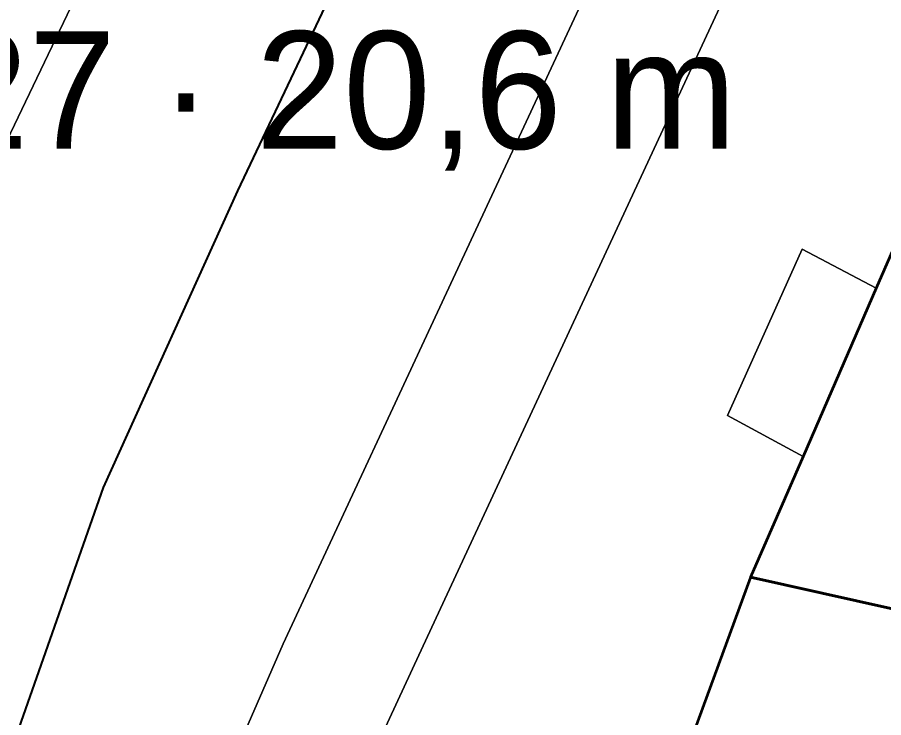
# Model space of a CAD drawing. Header units: metres. Extents: x 0 to 105485, y 0 to 425721.
# Drawn here: x 104755.04 to 104761.67, y 425207.61 to 425212.97 of the extents above; entities that cross this region are included whole.
import ezdxf
from ezdxf.enums import TextEntityAlignment as Align

# ---------------------------------------------------------------- set-up
doc = ezdxf.new("R2010")
doc.units = ezdxf.units.M
doc.header["$MEASUREMENT"] = 0
doc.linetypes.add('KG-PERCEEL-SO', pattern=[19, 5.5, -4, 5.5, -4])
for name, color, linetype, lineweight in [('B-XX-IE-MEUBILAIR-G', 7, 'Continuous', 18), ('B-XX-KG-GRENS_PERCEEL-G', 150, 'KG-PERCEEL-SO', 18), ('B-XX-MO-ONDERZOEK_SONDERING-T', 90, 'Continuous', 18), ('B-XX-OG-BEBOUWING-G', 7, 'Continuous', 35), ('B-XX-VH-GESLOTENVERHARDING_BETON-G', 10, 'Continuous', 18), ('B-XX-VH-OPENVERHARDING-G', 90, 'Continuous', 18)]:
    doc.layers.add(name, color=color, linetype=linetype, lineweight=lineweight)
doc.layers.add('GIS-WEGVAKKEN', color=2, linetype='Continuous')

msp = doc.modelspace()

# ---------------------------------------------------------------- linework, layer by layer
at = {"layer": 'B-XX-IE-MEUBILAIR-G', "color": 0, "true_color": 0x604a38}
for points in [[(104758.446, 425211.118, 3.2768), (104758.446, 425211.118, 4.7768)], [(104758.115, 425208.086, 3.3226), (104758.115, 425208.086, 4.8226)]]:
    msp.add_polyline3d(points, dxfattribs=at)
at = {"layer": 'B-XX-KG-GRENS_PERCEEL-G', "ltscale": 0.5, "flags": 128}
for points in [[(104760.651, 425208.684), (104762.111, 425212.035)], [(104759.379, 425205.207), (104760.651, 425208.684)], [(104760.651, 425208.684), (104769.073, 425206.804), (104779.02, 425204.654)]]:
    msp.add_lwpolyline(points, dxfattribs=at)
at = {"layer": 'B-XX-OG-BEBOUWING-G', "ltscale": 0.5}
for points in [[(104774.93, 425208.767), (104762.111, 425212.035), (104761.614, 425210.895), (104761.054, 425209.607), (104760.652, 425208.684), (104769.073, 425206.804), (104774.839, 425205.557), (104777.354, 425205.014), (104777.905, 425208.07)], [(104774.839, 425205.557), (104769.073, 425206.804), (104760.652, 425208.684), (104759.767, 425206.266), (104759.379, 425205.207), (104768.145, 425203.389), (104774.142, 425202.183)]]:
    msp.add_lwpolyline(points, close=True, dxfattribs=at)
at = {"layer": 'B-XX-VH-GESLOTENVERHARDING_BETON-G', "ltscale": 0.5}
msp.add_lwpolyline([(104761.614, 425210.895), (104761.048, 425211.194), (104760.475, 425209.92), (104761.054, 425209.607)], close=True, dxfattribs=at)
at = {"layer": 'B-XX-VH-OPENVERHARDING-G', "ltscale": 0.5}
for points in [[(104747.479, 425166.38), (104749.862, 425182.103), (104750.376, 425185.265), (104750.815, 425187.718), (104751.311, 425190.16), (104751.767, 425192.185), (104752.365, 425194.604), (104752.632, 425195.596), (104753.174, 425197.607), (104753.987, 425200.261), (104755.018, 425203.209), (104756.037, 425205.791), (104757.076, 425208.174), (104758.446, 425211.118), (104759.861, 425214.158), (104766.113, 425227.591), (104773.928, 425244.249)], [(104773.928, 425244.249), (104766.113, 425227.591), (104759.861, 425214.158), (104758.446, 425211.118), (104757.076, 425208.174), (104756.037, 425205.791), (104755.018, 425203.209), (104753.987, 425200.261), (104753.174, 425197.607), (104752.632, 425195.596), (104752.365, 425194.604), (104751.767, 425192.185), (104751.311, 425190.16), (104750.815, 425187.718), (104750.376, 425185.265), (104749.862, 425182.103), (104747.479, 425166.38)], [(104767.203, 425237.395), (104760.27, 425223.114), (104754.873, 425211.842), (104753.553, 425208.851), (104752.747, 425206.914), (104751.687, 425204.174), (104750.713, 425201.445), (104749.828, 425198.529), (104749.019, 425195.591), (104748.285, 425192.634), (104747.622, 425189.629), (104746.918, 425185.854), (104744.399, 425169.515)], [(104744.399, 425169.515), (104746.918, 425185.854), (104747.622, 425189.629), (104748.285, 425192.634), (104749.019, 425195.591), (104749.828, 425198.529), (104750.713, 425201.445), (104751.687, 425204.174), (104752.747, 425206.914), (104753.553, 425208.851), (104754.873, 425211.842), (104760.27, 425223.114), (104767.203, 425237.395)], [(104748.888, 425168.978), (104750.989, 425182.889), (104751.368, 425185.196), (104751.895, 425188.056), (104752.497, 425190.9), (104753.176, 425193.727), (104754.033, 425196.933), (104754.856, 425199.667), (104755.655, 425202.033), (104756.66, 425204.706), (104757.617, 425207.013), (104758.115, 425208.086), (104764.419, 425221.668), (104770.707, 425235.217)], [(104770.707, 425235.217), (104764.419, 425221.668), (104758.115, 425208.086), (104757.617, 425207.013), (104756.66, 425204.706), (104755.655, 425202.033), (104754.856, 425199.667), (104754.033, 425196.933), (104753.176, 425193.727), (104752.497, 425190.9), (104751.895, 425188.056), (104751.368, 425185.196), (104750.989, 425182.889), (104748.888, 425168.978)], [(104759.767, 425206.266), (104760.652, 425208.684), (104761.054, 425209.607), (104760.475, 425209.92), (104761.048, 425211.194), (104761.614, 425210.895), (104762.111, 425212.035)]]:
    msp.add_lwpolyline(points, dxfattribs=at)
at = {"layer": 'GIS-WEGVAKKEN'}
msp.add_lwpolyline([(104753.235, 425202.3459), (104755.7, 425209.37), (104756.73, 425211.64), (104778.25, 425256.99), (104779.28, 425258.56), (104781.42, 425260.63), (104790.64, 425267.237)], dxfattribs=at)

# ---------------------------------------------------------------- texts
at = {"layer": 'B-XX-MO-ONDERZOEK_SONDERING-T', "color": 10, "lineweight": 18}
msp.add_text('mv +3,27 · 20,6 m', height=0.9, dxfattribs=at).set_placement((104755.679, 425212.412), align=Align.MIDDLE_CENTER)

doc.saveas('drawing.dxf')
